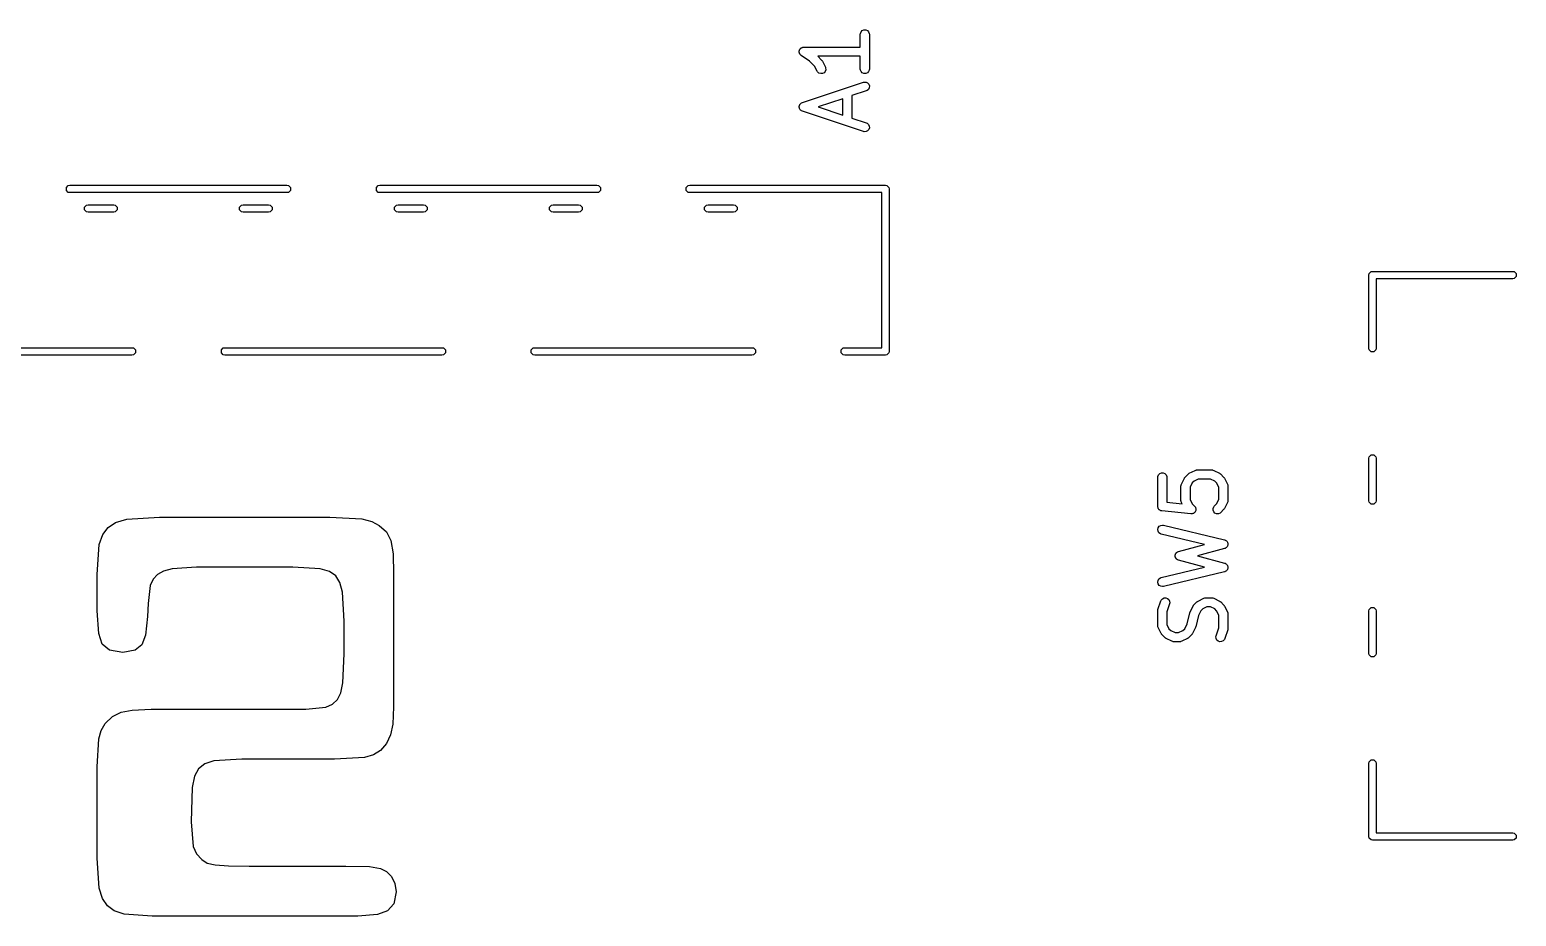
# Model space of a CAD drawing. Extents: x 187.8 to 250.3, y -128.1 to -95.
# Drawn here: x 225.05 to 249.42, y -109.51 to -94.98 of the extents above; entities that cross this region are included whole.
import ezdxf

# ---------------------------------------------------------------- set-up
doc = ezdxf.new("R2010")
doc.units = 0
doc.layers.add('BLACK', color=7, linetype='CONTINUOUS')

msp = doc.modelspace()

# ---------------------------------------------------------------- linework, layer by layer
at = {"layer": 'BLACK', "linetype": 'CONTINUOUS'}
for p, q in [((238.677459, -95.0131), (238.698151, -94.992408)), ((238.698151, -94.992408), (238.725187, -94.981209)), ((238.725187, -94.981209), (238.754451, -94.981209)), ((238.754451, -94.981209), (238.781487, -94.992408)), ((238.781487, -94.992408), (238.802179, -95.0131)), ((238.664819, -95.054768), (238.66626, -95.040136)), ((238.664819, -95.265482), (238.664819, -95.054768)), ((238.66626, -95.040136), (238.677459, -95.0131)), ((238.802179, -95.0131), (238.813378, -95.040136)), ((238.813378, -95.040136), (238.814819, -95.054768)), ((238.814819, -95.054768), (238.814819, -95.626196)), ((237.664819, -95.340561), (237.66626, -95.333276)), ((237.66626, -95.347765), (237.664819, -95.340561)), ((237.66626, -95.32585), (237.669072, -95.319061)), ((237.66626, -95.333276), (237.66626, -95.32585)), ((237.66626, -95.355114), (237.66626, -95.347765)), ((237.669101, -95.361974), (237.66626, -95.355114)), ((237.669072, -95.319061), (237.670498, -95.311853)), ((237.670558, -95.369255), (237.669101, -95.361974)), ((237.670498, -95.311853), (237.674617, -95.305674)), ((237.674646, -95.37536), (237.670558, -95.369255)), ((237.674617, -95.305674), (237.677459, -95.298814)), ((237.677459, -95.38215), (237.674646, -95.37536)), ((237.677459, -95.298814), (237.682654, -95.293618)), ((237.682709, -95.3874), (237.677459, -95.38215)), ((237.682654, -95.293618), (237.686731, -95.287504)), ((237.686841, -95.39357), (237.682709, -95.3874)), ((237.686731, -95.287504), (237.6929, -95.283372)), ((237.698099, -95.40279), (237.686841, -95.39357)), ((237.6929, -95.283372), (237.698151, -95.278122)), ((237.698151, -95.402842), (237.698099, -95.40279)), ((237.698151, -95.278122), (237.70494, -95.275309)), ((237.698173, -95.402851), (237.698151, -95.402842)), ((237.698216, -95.402886), (237.698173, -95.402851)), ((237.834894, -95.494004), (237.698216, -95.402886)), ((237.70494, -95.275309), (237.711046, -95.271221)), ((237.711046, -95.271221), (237.718326, -95.269764)), ((237.718326, -95.269764), (237.725187, -95.266923)), ((237.725187, -95.266923), (237.739663, -95.265497)), ((237.739663, -95.265497), (237.73974, -95.265482)), ((237.73974, -95.265482), (237.739766, -95.265487)), ((237.739766, -95.265487), (237.739819, -95.265482)), ((237.739819, -95.265482), (238.664819, -95.265482)), ((237.916275, -95.575385), (237.834894, -95.494004)), ((238.664819, -95.415482), (237.968504, -95.415482)), ((237.968504, -95.415482), (238.030947, -95.477925)), ((238.030947, -95.477925), (238.035667, -95.483675)), ((238.035667, -95.483675), (238.037164, -95.484974)), ((238.037164, -95.484974), (238.038583, -95.487228)), ((238.038583, -95.487228), (238.040275, -95.48929)), ((238.040275, -95.48929), (238.041033, -95.491122)), ((238.041033, -95.491122), (238.044996, -95.497417)), ((238.664819, -95.626196), (238.664819, -95.415482)), ((237.958451, -95.659737), (237.916275, -95.575385)), ((237.966283, -95.67218), (237.958451, -95.659737)), ((237.988391, -95.691353), (237.966283, -95.67218)), ((238.016152, -95.700607), (237.988391, -95.691353)), ((238.045342, -95.698533), (238.016152, -95.700607)), ((238.044996, -95.497417), (238.092615, -95.592655)), ((238.071517, -95.685445), (238.045342, -95.698533)), ((238.09069, -95.663338), (238.071517, -95.685445)), ((238.099944, -95.635576), (238.09069, -95.663338)), ((238.092615, -95.592655), (238.09787, -95.606386)), ((238.09787, -95.606386), (238.099944, -95.635576)), ((238.66626, -95.640828), (238.664819, -95.626196)), ((238.677459, -95.667864), (238.66626, -95.640828)), ((238.698151, -95.688556), (238.677459, -95.667864)), ((238.725187, -95.699755), (238.698151, -95.688556)), ((238.754451, -95.699755), (238.725187, -95.699755)), ((238.781487, -95.688556), (238.754451, -95.699755)), ((238.802179, -95.667864), (238.781487, -95.688556)), ((238.813378, -95.640828), (238.802179, -95.667864)), ((238.814819, -95.626196), (238.813378, -95.640828)), ((237.716102, -96.174093), (238.716102, -95.84076)), ((238.716102, -95.84076), (238.730438, -95.8375)), ((238.730438, -95.8375), (238.759628, -95.839575)), ((238.759628, -95.839575), (238.785802, -95.852661)), ((238.776961, -95.977068), (238.763536, -95.983062)), ((238.799068, -95.957894), (238.776961, -95.977068)), ((238.785802, -95.852661), (238.804976, -95.874769)), ((238.812155, -95.931721), (238.799068, -95.957894)), ((238.804976, -95.874769), (238.81423, -95.902531)), ((238.81423, -95.902531), (238.812155, -95.931721)), ((237.667103, -96.230778), (237.667483, -96.225434)), ((237.667483, -96.225434), (237.671687, -96.217024)), ((237.671687, -96.217024), (237.674662, -96.208101)), ((237.674662, -96.208101), (237.678173, -96.204052)), ((237.678173, -96.204052), (237.680569, -96.199261)), ((237.680569, -96.199261), (237.687673, -96.193098)), ((237.687673, -96.193098), (237.693836, -96.185994)), ((237.693836, -96.185994), (237.698627, -96.183598)), ((237.698627, -96.183598), (237.702676, -96.180087)), ((237.702676, -96.180087), (237.716102, -96.174093)), ((238.379104, -96.111205), (237.976989, -96.245244)), ((238.379104, -96.379282), (238.379104, -96.111205)), ((238.763536, -95.983062), (238.529104, -96.061205)), ((238.529104, -96.061205), (238.529104, -96.429282)), ((237.665408, -96.235864), (237.667103, -96.230778)), ((237.666074, -96.245244), (237.665408, -96.235864)), ((237.665408, -96.254624), (237.666074, -96.245244)), ((237.667103, -96.259709), (237.665408, -96.254624)), ((237.667483, -96.265054), (237.667103, -96.259709)), ((237.671687, -96.273463), (237.667483, -96.265054)), ((237.674662, -96.282387), (237.671687, -96.273463)), ((237.678173, -96.286435), (237.674662, -96.282387)), ((237.680569, -96.291227), (237.678173, -96.286435)), ((237.687673, -96.297389), (237.680569, -96.291227)), ((237.693836, -96.304494), (237.687673, -96.297389)), ((237.698627, -96.306889), (237.693836, -96.304494)), ((237.702676, -96.310401), (237.698627, -96.306889)), ((237.716102, -96.316395), (237.702676, -96.310401)), ((238.716102, -96.649728), (237.716102, -96.316395)), ((237.976989, -96.245244), (238.379104, -96.379282)), ((238.529104, -96.429282), (238.763536, -96.507426)), ((238.730438, -96.652988), (238.716102, -96.649728)), ((238.759628, -96.650913), (238.730438, -96.652988)), ((238.785802, -96.637827), (238.759628, -96.650913)), ((238.763536, -96.507426), (238.776961, -96.51342)), ((238.776961, -96.51342), (238.799068, -96.532594)), ((238.804976, -96.615719), (238.785802, -96.637827)), ((238.799068, -96.532594), (238.812155, -96.558767)), ((238.81423, -96.587957), (238.804976, -96.615719)), ((238.812155, -96.558767), (238.81423, -96.587957)), ((225.654567, -97.567039), (225.687039, -97.534567)), ((225.654567, -97.612961), (225.654567, -97.567039)), ((225.687039, -97.645433), (225.654567, -97.612961)), ((225.687039, -97.534567), (225.71, -97.53)), ((225.71, -97.65), (225.687039, -97.645433)), ((225.71, -97.53), (229.27, -97.53)), ((229.27, -97.65), (225.71, -97.65)), ((229.27, -97.53), (229.292961, -97.534567)), ((229.292961, -97.645433), (229.27, -97.65)), ((229.292961, -97.534567), (229.325433, -97.567039)), ((229.325433, -97.612961), (229.292961, -97.645433)), ((229.325433, -97.567039), (229.325433, -97.612961)), ((230.734567, -97.567039), (230.767039, -97.534567)), ((230.734567, -97.612961), (230.734567, -97.567039)), ((230.767039, -97.645433), (230.734567, -97.612961)), ((230.767039, -97.534567), (230.79, -97.53)), ((230.79, -97.65), (230.767039, -97.645433)), ((230.79, -97.53), (234.35, -97.53)), ((234.35, -97.65), (230.79, -97.65)), ((234.35, -97.53), (234.372961, -97.534567)), ((234.372961, -97.645433), (234.35, -97.65)), ((234.372961, -97.534567), (234.405433, -97.567039)), ((234.405433, -97.612961), (234.372961, -97.645433)), ((234.405433, -97.567039), (234.405433, -97.612961)), ((235.814567, -97.567039), (235.847039, -97.534567)), ((235.814567, -97.612961), (235.814567, -97.567039)), ((235.847039, -97.645433), (235.814567, -97.612961)), ((235.847039, -97.534567), (235.87, -97.53)), ((235.87, -97.65), (235.847039, -97.645433)), ((235.87, -97.53), (239.08, -97.53)), ((239.02, -97.65), (235.87, -97.65)), ((239.02, -100.19), (239.02, -97.65)), ((239.08, -97.53), (239.102961, -97.534567)), ((239.102961, -97.534567), (239.135433, -97.567039)), ((239.135433, -97.567039), (239.14, -97.59)), ((239.14, -97.59), (239.14, -100.25)), ((225.954567, -97.887039), (225.987039, -97.854567)), ((225.954567, -97.932961), (225.954567, -97.887039)), ((225.987039, -97.854567), (226.01, -97.85)), ((226.01, -97.85), (226.43, -97.85)), ((226.43, -97.85), (226.452961, -97.854567)), ((226.452961, -97.854567), (226.485433, -97.887039)), ((226.485433, -97.887039), (226.485433, -97.932961)), ((228.494567, -97.887039), (228.527039, -97.854567)), ((228.494567, -97.932961), (228.494567, -97.887039)), ((228.527039, -97.854567), (228.55, -97.85)), ((228.55, -97.85), (228.97, -97.85)), ((228.97, -97.85), (228.992961, -97.854567)), ((228.992961, -97.854567), (229.025433, -97.887039)), ((229.025433, -97.887039), (229.025433, -97.932961)), ((231.034567, -97.887039), (231.067039, -97.854567)), ((231.034567, -97.932961), (231.034567, -97.887039)), ((231.067039, -97.854567), (231.09, -97.85)), ((231.09, -97.85), (231.51, -97.85)), ((231.51, -97.85), (231.532961, -97.854567)), ((231.532961, -97.854567), (231.565433, -97.887039)), ((231.565433, -97.887039), (231.565433, -97.932961)), ((233.574567, -97.887039), (233.607039, -97.854567)), ((233.574567, -97.932961), (233.574567, -97.887039)), ((233.607039, -97.854567), (233.63, -97.85)), ((233.63, -97.85), (234.05, -97.85)), ((234.05, -97.85), (234.072961, -97.854567)), ((234.072961, -97.854567), (234.105433, -97.887039)), ((234.105433, -97.887039), (234.105433, -97.932961)), ((236.114567, -97.887039), (236.147039, -97.854567)), ((236.114567, -97.932961), (236.114567, -97.887039)), ((236.147039, -97.854567), (236.17, -97.85)), ((236.17, -97.85), (236.59, -97.85)), ((236.59, -97.85), (236.612961, -97.854567)), ((236.612961, -97.854567), (236.645433, -97.887039)), ((236.645433, -97.887039), (236.645433, -97.932961)), ((225.987039, -97.965433), (225.954567, -97.932961)), ((226.01, -97.97), (225.987039, -97.965433)), ((226.43, -97.97), (226.01, -97.97)), ((226.452961, -97.965433), (226.43, -97.97)), ((226.485433, -97.932961), (226.452961, -97.965433)), ((228.527039, -97.965433), (228.494567, -97.932961)), ((228.55, -97.97), (228.527039, -97.965433)), ((228.97, -97.97), (228.55, -97.97)), ((228.992961, -97.965433), (228.97, -97.97)), ((229.025433, -97.932961), (228.992961, -97.965433)), ((231.067039, -97.965433), (231.034567, -97.932961)), ((231.09, -97.97), (231.067039, -97.965433)), ((231.51, -97.97), (231.09, -97.97)), ((231.532961, -97.965433), (231.51, -97.97)), ((231.565433, -97.932961), (231.532961, -97.965433)), ((233.607039, -97.965433), (233.574567, -97.932961)), ((233.63, -97.97), (233.607039, -97.965433)), ((234.05, -97.97), (233.63, -97.97)), ((234.072961, -97.965433), (234.05, -97.97)), ((234.105433, -97.932961), (234.072961, -97.965433)), ((236.147039, -97.965433), (236.114567, -97.932961)), ((236.17, -97.97), (236.147039, -97.965433)), ((236.59, -97.97), (236.17, -97.97)), ((236.612961, -97.965433), (236.59, -97.97)), ((236.645433, -97.932961), (236.612961, -97.965433)), ((247, -99), (247.004567, -98.977039)), ((247, -100.2), (247, -99)), ((247.004567, -98.977039), (247.037039, -98.944567)), ((247.037039, -98.944567), (247.06, -98.94)), ((247.06, -98.94), (249.36, -98.94)), ((249.36, -99.06), (247.12, -99.06)), ((247.12, -99.06), (247.12, -100.2)), ((249.36, -98.94), (249.382961, -98.944567)), ((249.382961, -99.055433), (249.36, -99.06)), ((249.382961, -98.944567), (249.415433, -98.977039)), ((249.415433, -99.022961), (249.382961, -99.055433)), ((249.415433, -98.977039), (249.415433, -99.022961)), ((223.17, -100.19), (226.73, -100.19)), ((226.73, -100.31), (223.17, -100.31)), ((226.73, -100.19), (226.752961, -100.194567)), ((226.752961, -100.305433), (226.73, -100.31)), ((226.752961, -100.194567), (226.785433, -100.227039)), ((226.785433, -100.272961), (226.752961, -100.305433)), ((226.785433, -100.227039), (226.785433, -100.272961)), ((228.194567, -100.227039), (228.227039, -100.194567)), ((228.194567, -100.272961), (228.194567, -100.227039)), ((228.227039, -100.305433), (228.194567, -100.272961)), ((228.227039, -100.194567), (228.25, -100.19)), ((228.25, -100.31), (228.227039, -100.305433)), ((228.25, -100.19), (231.81, -100.19)), ((231.81, -100.31), (228.25, -100.31)), ((231.81, -100.19), (231.832961, -100.194567)), ((231.832961, -100.305433), (231.81, -100.31)), ((231.832961, -100.194567), (231.865433, -100.227039)), ((231.865433, -100.272961), (231.832961, -100.305433)), ((231.865433, -100.227039), (231.865433, -100.272961)), ((233.274567, -100.227039), (233.307039, -100.194567)), ((233.274567, -100.272961), (233.274567, -100.227039)), ((233.307039, -100.305433), (233.274567, -100.272961)), ((233.307039, -100.194567), (233.33, -100.19)), ((233.33, -100.31), (233.307039, -100.305433)), ((233.33, -100.19), (236.89, -100.19)), ((236.89, -100.31), (233.33, -100.31)), ((236.89, -100.19), (236.912961, -100.194567)), ((236.912961, -100.305433), (236.89, -100.31)), ((236.912961, -100.194567), (236.945433, -100.227039)), ((236.945433, -100.272961), (236.912961, -100.305433)), ((236.945433, -100.227039), (236.945433, -100.272961)), ((238.354567, -100.227039), (238.387039, -100.194567)), ((238.354567, -100.272961), (238.354567, -100.227039)), ((238.387039, -100.305433), (238.354567, -100.272961)), ((238.387039, -100.194567), (238.41, -100.19)), ((238.41, -100.31), (238.387039, -100.305433)), ((238.41, -100.19), (239.02, -100.19)), ((239.08, -100.31), (238.41, -100.31)), ((239.102961, -100.305433), (239.08, -100.31)), ((239.135433, -100.272961), (239.102961, -100.305433)), ((239.14, -100.25), (239.135433, -100.272961)), ((247.004567, -100.222961), (247, -100.2)), ((247.037039, -100.255433), (247.004567, -100.222961)), ((247.082961, -100.255433), (247.037039, -100.255433)), ((247.115433, -100.222961), (247.082961, -100.255433)), ((247.12, -100.2), (247.115433, -100.222961)), ((247, -102), (247.004567, -101.977039)), ((247, -102.7), (247, -102)), ((247.004567, -101.977039), (247.037039, -101.944567)), ((247.037039, -101.944567), (247.082961, -101.944567)), ((247.082961, -101.944567), (247.115433, -101.977039)), ((247.115433, -101.977039), (247.12, -102)), ((247.12, -102), (247.12, -102.7)), ((243.539819, -102.314285), (243.54126, -102.299653)), ((243.539819, -102.790475), (243.539819, -102.314285)), ((243.54126, -102.299653), (243.552459, -102.272617)), ((243.552459, -102.272617), (243.573151, -102.251925)), ((243.573151, -102.251925), (243.600187, -102.240726)), ((243.600187, -102.240726), (243.629451, -102.240726)), ((243.629451, -102.240726), (243.656487, -102.251925)), ((243.656487, -102.251925), (243.677179, -102.272617)), ((243.677179, -102.272617), (243.688378, -102.299653)), ((243.688378, -102.299653), (243.689819, -102.314285)), ((243.689819, -102.314285), (243.689819, -102.7226)), ((243.982718, -102.318179), (243.98414, -102.31592)), ((243.98414, -102.31592), (243.985638, -102.31462)), ((243.985638, -102.31462), (243.990357, -102.308871)), ((243.990357, -102.308871), (244.037976, -102.261252)), ((244.037976, -102.261252), (244.043725, -102.256533)), ((244.043725, -102.256533), (244.045025, -102.255035)), ((244.045025, -102.255035), (244.047284, -102.253613)), ((244.047284, -102.253613), (244.049341, -102.251925)), ((244.049341, -102.251925), (244.051168, -102.251167)), ((244.051168, -102.251167), (244.057468, -102.247203)), ((244.057468, -102.247203), (244.152706, -102.199584)), ((244.152706, -102.199584), (244.166437, -102.194329)), ((244.166437, -102.194329), (244.169126, -102.194137)), ((244.169126, -102.194137), (244.171615, -102.193107)), ((244.171615, -102.193107), (244.186247, -102.191666)), ((244.186247, -102.191666), (244.424342, -102.191666)), ((244.424342, -102.191666), (244.438974, -102.193107)), ((244.438974, -102.193107), (244.441463, -102.194138)), ((244.441463, -102.194138), (244.444151, -102.194329)), ((244.444151, -102.194329), (244.457883, -102.199584)), ((244.457883, -102.199584), (244.553121, -102.247203)), ((244.553121, -102.247203), (244.559417, -102.251166)), ((244.559417, -102.251166), (244.561247, -102.251924)), ((244.561247, -102.251924), (244.563305, -102.253613)), ((244.563305, -102.253613), (244.565564, -102.255035)), ((244.565564, -102.255035), (244.566863, -102.256533)), ((244.566863, -102.256533), (244.572612, -102.261251)), ((244.572612, -102.261251), (244.620232, -102.30887)), ((244.620232, -102.30887), (244.62495, -102.314619)), ((244.62495, -102.314619), (244.62645, -102.31592)), ((244.62645, -102.31592), (244.627872, -102.318179)), ((243.920771, -102.457142), (243.922212, -102.44251)), ((243.920771, -102.695237), (243.920771, -102.457142)), ((243.922212, -102.44251), (243.923243, -102.44002)), ((243.923243, -102.44002), (243.923434, -102.437333)), ((243.923434, -102.437333), (243.928689, -102.423601)), ((243.928689, -102.423601), (243.976308, -102.328363)), ((243.976308, -102.328363), (243.980272, -102.322063)), ((243.980272, -102.322063), (243.98103, -102.320236)), ((243.98103, -102.320236), (243.982718, -102.318179)), ((244.105029, -102.406331), (244.070771, -102.474847)), ((244.070771, -102.474847), (244.070771, -102.677532)), ((244.135436, -102.375924), (244.105029, -102.406331)), ((244.203952, -102.341666), (244.135436, -102.375924)), ((244.406637, -102.341666), (244.203952, -102.341666)), ((244.475153, -102.375924), (244.406637, -102.341666)), ((244.505561, -102.406331), (244.475153, -102.375924)), ((244.539819, -102.474847), (244.505561, -102.406331)), ((244.539819, -102.677532), (244.539819, -102.474847)), ((244.627872, -102.318179), (244.62956, -102.320236)), ((244.62956, -102.320236), (244.630317, -102.322063)), ((244.630317, -102.322063), (244.634282, -102.328363)), ((244.634282, -102.328363), (244.681901, -102.423601)), ((244.681901, -102.423601), (244.687156, -102.437332)), ((244.687156, -102.437332), (244.687347, -102.440021)), ((244.687347, -102.440021), (244.688378, -102.44251)), ((244.688378, -102.44251), (244.689819, -102.457142)), ((244.689819, -102.457142), (244.689819, -102.695237)), ((243.540351, -102.795886), (243.539819, -102.790475)), ((243.540169, -102.797715), (243.540351, -102.795886)), ((243.540707, -102.799501), (243.540169, -102.797715)), ((243.54126, -102.805107), (243.540707, -102.799501)), ((243.689819, -102.7226), (243.938009, -102.747419)), ((243.922212, -102.709869), (243.920771, -102.695237)), ((243.923243, -102.712358), (243.922212, -102.709869)), ((243.923434, -102.715046), (243.923243, -102.712358)), ((243.928689, -102.728778), (243.923434, -102.715046)), ((243.938009, -102.747419), (243.928689, -102.728778)), ((244.070771, -102.677532), (244.105029, -102.746048)), ((244.105029, -102.746048), (244.144042, -102.785061)), ((244.144042, -102.785061), (244.153369, -102.796426)), ((244.153369, -102.796426), (244.154814, -102.799914)), ((244.154814, -102.799914), (244.157206, -102.802838)), ((244.157206, -102.802838), (244.160373, -102.813335)), ((244.446021, -102.823462), (244.45722, -102.796426)), ((244.45722, -102.796426), (244.466548, -102.78506)), ((244.466548, -102.78506), (244.505561, -102.746047)), ((244.505561, -102.746047), (244.539819, -102.677532)), ((244.681901, -102.728778), (244.634282, -102.824016)), ((244.687156, -102.715047), (244.681901, -102.728778)), ((244.687347, -102.712357), (244.687156, -102.715047)), ((244.688378, -102.709869), (244.687347, -102.712357)), ((244.689819, -102.695237), (244.688378, -102.709869)), ((247.004567, -102.722961), (247, -102.7)), ((247.037039, -102.755433), (247.004567, -102.722961)), ((247.082961, -102.755433), (247.037039, -102.755433)), ((247.115433, -102.722961), (247.082961, -102.755433)), ((247.12, -102.7), (247.115433, -102.722961)), ((226.461555, -103.054317), (226.645482, -103.001302)), ((226.645482, -103.001302), (227.179336, -102.967108)), ((227.179336, -102.967108), (229.970421, -102.967108)), ((229.970421, -102.967108), (230.494444, -102.9966)), ((230.494444, -102.9966), (230.663321, -103.040109)), ((230.663321, -103.040109), (230.783383, -103.103457)), ((243.545454, -102.815233), (243.54126, -102.805107)), ((243.548622, -102.825731), (243.545454, -102.815233)), ((243.551013, -102.828654), (243.548622, -102.825731)), ((243.552459, -102.832143), (243.551013, -102.828654)), ((243.560212, -102.839896), (243.552459, -102.832143)), ((243.567153, -102.848379), (243.560212, -102.839896)), ((243.570479, -102.850163), (243.567153, -102.848379)), ((243.573151, -102.852835), (243.570479, -102.850163)), ((243.58328, -102.85703), (243.573151, -102.852835)), ((243.59294, -102.862213), (243.58328, -102.85703)), ((243.598464, -102.86332), (243.59294, -102.862213)), ((243.600187, -102.864034), (243.598464, -102.86332)), ((243.602024, -102.864034), (243.600187, -102.864034)), ((243.607356, -102.865103), (243.602024, -102.864034)), ((244.083546, -102.912722), (243.607356, -102.865103)), ((244.098249, -102.912744), (244.083546, -102.912722)), ((244.101865, -102.911653), (244.098249, -102.912744)), ((244.10564, -102.911653), (244.101865, -102.911653)), ((244.115764, -102.907459), (244.10564, -102.911653)), ((244.126265, -102.904291), (244.115764, -102.907459)), ((244.129189, -102.901898), (244.126265, -102.904291)), ((244.132676, -102.900454), (244.129189, -102.901898)), ((244.140424, -102.892705), (244.132676, -102.900454)), ((244.148913, -102.88576), (244.140424, -102.892705)), ((244.150698, -102.882431), (244.148913, -102.88576)), ((244.153369, -102.879761), (244.150698, -102.882431)), ((244.157562, -102.869636), (244.153369, -102.879761)), ((244.162747, -102.859973), (244.157562, -102.869636)), ((244.160373, -102.813335), (244.164568, -102.823462)), ((244.163122, -102.856213), (244.162747, -102.859973)), ((244.164568, -102.852725), (244.163122, -102.856213)), ((244.164568, -102.823462), (244.164568, -102.827238)), ((244.164568, -102.827238), (244.165659, -102.830854)), ((244.165659, -102.830854), (244.164568, -102.841763)), ((244.164568, -102.841763), (244.164568, -102.852725)), ((244.446021, -102.852725), (244.446021, -102.823462)), ((244.457219, -102.879761), (244.446021, -102.852725)), ((244.477912, -102.900454), (244.457219, -102.879761)), ((244.504948, -102.911653), (244.477912, -102.900454)), ((244.534211, -102.911653), (244.504948, -102.911653)), ((244.561247, -102.900455), (244.534211, -102.911653)), ((244.572612, -102.891128), (244.561247, -102.900455)), ((244.620232, -102.843509), (244.572612, -102.891128)), ((244.62495, -102.837759), (244.620232, -102.843509)), ((244.62645, -102.836459), (244.62495, -102.837759)), ((244.627872, -102.834199), (244.62645, -102.836459)), ((244.62956, -102.832143), (244.627872, -102.834199)), ((244.630317, -102.830315), (244.62956, -102.832143)), ((244.634282, -102.824016), (244.630317, -102.830315)), ((226.194976, -103.416332), (226.250291, -103.248094)), ((226.250291, -103.248094), (226.337308, -103.133376)), ((226.337308, -103.133376), (226.461555, -103.054317)), ((230.783383, -103.103457), (230.900498, -103.206039)), ((230.900498, -103.206039), (230.974015, -103.347089)), ((243.539871, -103.168624), (243.546649, -103.140156)), ((243.544504, -103.197519), (243.539871, -103.168624)), ((243.55984, -103.222441), (243.544504, -103.197519)), ((243.546649, -103.140156), (243.563806, -103.116449)), ((243.583547, -103.239598), (243.55984, -103.222441)), ((243.563806, -103.116449), (243.588728, -103.101113)), ((243.597447, -103.244388), (243.583547, -103.239598)), ((243.588728, -103.101113), (243.617623, -103.09648)), ((244.308303, -103.413639), (243.597447, -103.244388)), ((243.617623, -103.09648), (243.632191, -103.098468)), ((243.632191, -103.098468), (244.632191, -103.336563)), ((226.160782, -103.904024), (226.194976, -103.416332)), ((230.974015, -103.347089), (231.008636, -103.566358)), ((243.859582, -103.538709), (243.867442, -103.532694)), ((243.867442, -103.532694), (243.874629, -103.529998)), ((243.874629, -103.529998), (243.87634, -103.529008)), ((243.87634, -103.529008), (243.87778, -103.528816)), ((243.87778, -103.528816), (243.881208, -103.527531)), ((243.881208, -103.527531), (244.308303, -103.413639)), ((244.634144, -103.481991), (244.191613, -103.599999)), ((244.632191, -103.336563), (244.637209, -103.338292)), ((244.639119, -103.480125), (244.634144, -103.481991)), ((244.637209, -103.338292), (244.639013, -103.338532)), ((244.639013, -103.338532), (244.640642, -103.339475)), ((244.64091, -103.479838), (244.639119, -103.480125)), ((244.640642, -103.339475), (244.646091, -103.341353)), ((244.642509, -103.478853), (244.64091, -103.479838)), ((244.647911, -103.476828), (244.642509, -103.478853)), ((244.646091, -103.341353), (244.654914, -103.347738)), ((244.656559, -103.470207), (244.647911, -103.476828)), ((244.654914, -103.347738), (244.664337, -103.353194)), ((244.665832, -103.464502), (244.656559, -103.470207)), ((244.664337, -103.353194), (244.666677, -103.356251)), ((244.66809, -103.461381), (244.665832, -103.464502)), ((244.666677, -103.356251), (244.669798, -103.35851)), ((244.671148, -103.459041), (244.66809, -103.461381)), ((244.669798, -103.35851), (244.675503, -103.367781)), ((244.676602, -103.449619), (244.671148, -103.459041)), ((244.675503, -103.367781), (244.682125, -103.376432)), ((244.682989, -103.440795), (244.676602, -103.449619)), ((244.682125, -103.376432), (244.683118, -103.380155)), ((244.683881, -103.437047), (244.682989, -103.440795)), ((244.683118, -103.380155), (244.685134, -103.383432)), ((244.68581, -103.433716), (244.683881, -103.437047)), ((244.685134, -103.383432), (244.686856, -103.394175)), ((244.687244, -103.422922), (244.68581, -103.433716)), ((244.686856, -103.394175), (244.689665, -103.404707)), ((244.689767, -103.412327), (244.687244, -103.422922)), ((244.689665, -103.404707), (244.689157, -103.408525)), ((244.689157, -103.408525), (244.689767, -103.412327)), ((231.008636, -103.566358), (231.018467, -103.902741)), ((243.825688, -103.595184), (243.828237, -103.585621)), ((243.826327, -103.599999), (243.825688, -103.595184)), ((243.825688, -103.604814), (243.826327, -103.599999)), ((243.828237, -103.614376), (243.825688, -103.604814)), ((243.828237, -103.585621), (243.829542, -103.575806)), ((243.829542, -103.624192), (243.828237, -103.614376)), ((243.829542, -103.575806), (243.831976, -103.5716)), ((243.831976, -103.628397), (243.829542, -103.624192)), ((243.831976, -103.5716), (243.833228, -103.566908)), ((243.833228, -103.63309), (243.831976, -103.628397)), ((243.833228, -103.566908), (243.839243, -103.559048)), ((243.839243, -103.640949), (243.833228, -103.63309)), ((243.839243, -103.559048), (243.844204, -103.550481)), ((243.844204, -103.649517), (243.839243, -103.640949)), ((243.844204, -103.550481), (243.848061, -103.547527)), ((243.848061, -103.65247), (243.844204, -103.649517)), ((243.848061, -103.547527), (243.851015, -103.54367)), ((243.851015, -103.656328), (243.848061, -103.65247)), ((243.851015, -103.54367), (243.859582, -103.538709)), ((243.859582, -103.661288), (243.851015, -103.656328)), ((243.867442, -103.667304), (243.859582, -103.661288)), ((243.874629, -103.669999), (243.867442, -103.667304)), ((243.87634, -103.67099), (243.874629, -103.669999)), ((243.87778, -103.671181), (243.87634, -103.67099)), ((243.881208, -103.672467), (243.87778, -103.671181)), ((244.308303, -103.786358), (243.881208, -103.672467)), ((244.191613, -103.599999), (244.634144, -103.718007)), ((244.634144, -103.718007), (244.639119, -103.719872)), ((244.639119, -103.719872), (244.64091, -103.72016)), ((244.64091, -103.72016), (244.642509, -103.721144)), ((244.642509, -103.721144), (244.647911, -103.72317)), ((244.647911, -103.72317), (244.656559, -103.72979)), ((244.656559, -103.72979), (244.665832, -103.735496)), ((244.665832, -103.735496), (244.66809, -103.738616)), ((244.66809, -103.738616), (244.671148, -103.740957)), ((244.671148, -103.740957), (244.676602, -103.750378)), ((244.676602, -103.750378), (244.682989, -103.759203)), ((244.682989, -103.759203), (244.683881, -103.76295)), ((244.683881, -103.76295), (244.68581, -103.766282)), ((244.68581, -103.766282), (244.687244, -103.777075)), ((244.687244, -103.777075), (244.689767, -103.787671)), ((226.160782, -104.499427), (226.160782, -103.904024)), ((227.075624, -103.982347), (227.0276, -104.083542)), ((227.149843, -103.904024), (227.075624, -103.982347)), ((227.249185, -103.848992), (227.149843, -103.904024)), ((227.390056, -103.812127), (227.249185, -103.848992)), ((227.786707, -103.787764), (227.390056, -103.812127)), ((229.363477, -103.787764), (227.786707, -103.787764)), ((229.813556, -103.812127), (229.363477, -103.787764)), ((229.965147, -103.855601), (229.813556, -103.812127)), ((230.068301, -103.928814), (229.965147, -103.855601)), ((230.13834, -104.036258), (230.068301, -103.928814)), ((231.018467, -103.902741), (231.018467, -106.076197)), ((243.539871, -104.031374), (243.544504, -104.002479)), ((243.544504, -104.002479), (243.55984, -103.977557)), ((243.55984, -103.977557), (243.583547, -103.9604)), ((243.583547, -103.9604), (243.597447, -103.95561)), ((243.597447, -103.95561), (244.308303, -103.786358)), ((244.632191, -103.863435), (243.632191, -104.10153)), ((244.637209, -103.861705), (244.632191, -103.863435)), ((244.639013, -103.861466), (244.637209, -103.861705)), ((244.640642, -103.860522), (244.639013, -103.861466)), ((244.646091, -103.858645), (244.640642, -103.860522)), ((244.654914, -103.852259), (244.646091, -103.858645)), ((244.664337, -103.846804), (244.654914, -103.852259)), ((244.666677, -103.843746), (244.664337, -103.846804)), ((244.669798, -103.841488), (244.666677, -103.843746)), ((244.675503, -103.832216), (244.669798, -103.841488)), ((244.682125, -103.823566), (244.675503, -103.832216)), ((244.683118, -103.819842), (244.682125, -103.823566)), ((244.685134, -103.816566), (244.683118, -103.819842)), ((244.686856, -103.805822), (244.685134, -103.816566)), ((244.689665, -103.795291), (244.686856, -103.805822)), ((244.689767, -103.787671), (244.689157, -103.791472)), ((244.689157, -103.791472), (244.689665, -103.795291)), ((227.0276, -104.083542), (226.993406, -104.378893)), ((230.181141, -104.196382), (230.13834, -104.036258)), ((230.205505, -104.672961), (230.181141, -104.196382)), ((243.546649, -104.059842), (243.539871, -104.031374)), ((243.563806, -104.083549), (243.546649, -104.059842)), ((243.588728, -104.098885), (243.563806, -104.083549)), ((243.617623, -104.103518), (243.588728, -104.098885)), ((243.632191, -104.10153), (243.617623, -104.103518)), ((226.187097, -104.874181), (226.160782, -104.499427)), ((226.993406, -104.378893), (226.983575, -104.59175)), ((243.539819, -104.504761), (243.540548, -104.497355)), ((243.539819, -104.742856), (243.539819, -104.504761)), ((243.540408, -104.495381), (243.540998, -104.492783)), ((243.540548, -104.497355), (243.540408, -104.495381)), ((243.540998, -104.492783), (243.54126, -104.490129)), ((243.54126, -104.490129), (243.542018, -104.488297)), ((243.542018, -104.488297), (243.543668, -104.481044)), ((243.543668, -104.481044), (243.591287, -104.338187)), ((243.591287, -104.338187), (243.597281, -104.324762)), ((243.597281, -104.324762), (243.616455, -104.302655)), ((243.616455, -104.302655), (243.642628, -104.289568)), ((243.642628, -104.289568), (243.671818, -104.287493)), ((243.671818, -104.287493), (243.69958, -104.296747)), ((243.733589, -104.385622), (243.689819, -104.516931)), ((243.69958, -104.296747), (243.721688, -104.315921)), ((243.721688, -104.315921), (243.734774, -104.342095)), ((243.736849, -104.371285), (243.733589, -104.385622)), ((243.734774, -104.342095), (243.736849, -104.371285)), ((244.071546, -104.518839), (244.119165, -104.423601)), ((244.119165, -104.423601), (244.123129, -104.417301)), ((244.123129, -104.417301), (244.123887, -104.415474)), ((244.123887, -104.415474), (244.125575, -104.413417)), ((244.125575, -104.413417), (244.126997, -104.411158)), ((244.126997, -104.411158), (244.128495, -104.409858)), ((244.128495, -104.409858), (244.133214, -104.404109)), ((244.133214, -104.404109), (244.180833, -104.35649)), ((244.180833, -104.35649), (244.186582, -104.351771)), ((244.186582, -104.351771), (244.187882, -104.350273)), ((244.187882, -104.350273), (244.190141, -104.348851)), ((244.190141, -104.348851), (244.192198, -104.347163)), ((244.192198, -104.347163), (244.194025, -104.346405)), ((244.194025, -104.346405), (244.200325, -104.342441)), ((244.200325, -104.342441), (244.295563, -104.294822)), ((244.247886, -104.501569), (244.209392, -104.578556)), ((244.278293, -104.471162), (244.247886, -104.501569)), ((244.346809, -104.436904), (244.278293, -104.471162)), ((244.295563, -104.294822), (244.309294, -104.289567)), ((244.309294, -104.289567), (244.311983, -104.289375)), ((244.311983, -104.289375), (244.314472, -104.288345)), ((244.314472, -104.288345), (244.329104, -104.286904)), ((244.329104, -104.286904), (244.424342, -104.286904)), ((244.406637, -104.436904), (244.346809, -104.436904)), ((244.475153, -104.471162), (244.406637, -104.436904)), ((244.424342, -104.286904), (244.438974, -104.288345)), ((244.438974, -104.288345), (244.441463, -104.289376)), ((244.441463, -104.289376), (244.444151, -104.289567)), ((244.444151, -104.289567), (244.457883, -104.294822)), ((244.457883, -104.294822), (244.553121, -104.342441)), ((244.505561, -104.501569), (244.475153, -104.471162)), ((244.539819, -104.570085), (244.505561, -104.501569)), ((244.553121, -104.342441), (244.559417, -104.346404)), ((244.559417, -104.346404), (244.561247, -104.347162)), ((244.561247, -104.347162), (244.563305, -104.348851)), ((244.563305, -104.348851), (244.565564, -104.350273)), ((244.565564, -104.350273), (244.566863, -104.351771)), ((244.566863, -104.351771), (244.572612, -104.356489)), ((244.572612, -104.356489), (244.620232, -104.404108)), ((244.620232, -104.404108), (244.62495, -104.409857)), ((244.62495, -104.409857), (244.62645, -104.411158)), ((244.62645, -104.411158), (244.627872, -104.413417)), ((244.627872, -104.413417), (244.62956, -104.415474)), ((244.62956, -104.415474), (244.630317, -104.417301)), ((244.630317, -104.417301), (244.634282, -104.423601)), ((244.634282, -104.423601), (244.681901, -104.518839)), ((247, -104.5), (247.004567, -104.477039)), ((247, -105.2), (247, -104.5)), ((247.004567, -104.477039), (247.037039, -104.444567)), ((247.037039, -104.444567), (247.082961, -104.444567)), ((247.082961, -104.444567), (247.115433, -104.477039)), ((247.115433, -104.477039), (247.12, -104.5)), ((247.12, -104.5), (247.12, -105.2)), ((226.983575, -104.59175), (226.950137, -104.902238)), ((230.205505, -105.208097), (230.205505, -104.672961)), ((243.54126, -104.757488), (243.539819, -104.742856)), ((243.689819, -104.516931), (243.689819, -104.725151)), ((243.689819, -104.725151), (243.724077, -104.793667)), ((243.981751, -104.793667), (244.020244, -104.71668)), ((244.020244, -104.71668), (244.065867, -104.53419)), ((244.065867, -104.53419), (244.066252, -104.53311)), ((244.066252, -104.53311), (244.066291, -104.532571)), ((244.066291, -104.532571), (244.068618, -104.526489)), ((244.068618, -104.526489), (244.070814, -104.520344)), ((244.070814, -104.520344), (244.071136, -104.519908)), ((244.071136, -104.519908), (244.071546, -104.518839)), ((244.209392, -104.578556), (244.16377, -104.761046)), ((244.539819, -104.778305), (244.539819, -104.570085)), ((244.681901, -104.518839), (244.687156, -104.53257)), ((244.687156, -104.53257), (244.687347, -104.535259)), ((244.687347, -104.535259), (244.688378, -104.537748)), ((244.688378, -104.537748), (244.689819, -104.55238)), ((244.689819, -104.55238), (244.689819, -104.790475)), ((226.24413, -105.046531), (226.187097, -104.874181)), ((226.950137, -104.902238), (226.890396, -105.057216)), ((243.542291, -104.759977), (243.54126, -104.757488)), ((243.542482, -104.762665), (243.542291, -104.759977)), ((243.547737, -104.776397), (243.542482, -104.762665)), ((243.595356, -104.871635), (243.547737, -104.776397)), ((243.59932, -104.877934), (243.595356, -104.871635)), ((243.600078, -104.879762), (243.59932, -104.877934)), ((243.601766, -104.881818), (243.600078, -104.879762)), ((243.603188, -104.884078), (243.601766, -104.881818)), ((243.604686, -104.885377), (243.603188, -104.884078)), ((243.609405, -104.891127), (243.604686, -104.885377)), ((243.657024, -104.938746), (243.609405, -104.891127)), ((243.662773, -104.943464), (243.657024, -104.938746)), ((243.664073, -104.944963), (243.662773, -104.943464)), ((243.666332, -104.946384), (243.664073, -104.944963)), ((243.668389, -104.948073), (243.666332, -104.946384)), ((243.670216, -104.94883), (243.668389, -104.948073)), ((243.676516, -104.952795), (243.670216, -104.94883)), ((243.771754, -105.000414), (243.676516, -104.952795)), ((243.724077, -104.793667), (243.754484, -104.824074)), ((243.754484, -104.824074), (243.823, -104.858332)), ((243.823, -104.858332), (243.882828, -104.858332)), ((243.882828, -104.858332), (243.951344, -104.824074)), ((244.029312, -104.952795), (243.934074, -105.000414)), ((243.951344, -104.824074), (243.981751, -104.793667)), ((244.035611, -104.94883), (244.029312, -104.952795)), ((244.037439, -104.948073), (244.035611, -104.94883)), ((244.039495, -104.946384), (244.037439, -104.948073)), ((244.041755, -104.944963), (244.039495, -104.946384)), ((244.043054, -104.943464), (244.041755, -104.944963)), ((244.048804, -104.938746), (244.043054, -104.943464)), ((244.096423, -104.891127), (244.048804, -104.938746)), ((244.101141, -104.885377), (244.096423, -104.891127)), ((244.10264, -104.884078), (244.101141, -104.885377)), ((244.104061, -104.881818), (244.10264, -104.884078)), ((244.10575, -104.879762), (244.104061, -104.881818)), ((244.106507, -104.877934), (244.10575, -104.879762)), ((244.110472, -104.871635), (244.106507, -104.877934)), ((244.158091, -104.776397), (244.110472, -104.871635)), ((244.1585, -104.775327), (244.158091, -104.776397)), ((244.158823, -104.774892), (244.1585, -104.775327)), ((244.161015, -104.768755), (244.158823, -104.774892)), ((244.163346, -104.762666), (244.161015, -104.768755)), ((244.163384, -104.762125), (244.163346, -104.762666)), ((244.16377, -104.761046), (244.163384, -104.762125)), ((244.492789, -104.923952), (244.496049, -104.909615)), ((244.494864, -104.953142), (244.492789, -104.923952)), ((244.50795, -104.979315), (244.494864, -104.953142)), ((244.496049, -104.909615), (244.539819, -104.778305)), ((244.530057, -104.998489), (244.50795, -104.979315)), ((244.613183, -104.992582), (244.58701, -105.005668)), ((244.632357, -104.970475), (244.613183, -104.992582)), ((244.638351, -104.957049), (244.632357, -104.970475)), ((244.68597, -104.814193), (244.638351, -104.957049)), ((244.687619, -104.806937), (244.68597, -104.814193)), ((244.688378, -104.805107), (244.687619, -104.806937)), ((244.688639, -104.802453), (244.688378, -104.805107)), ((244.68923, -104.799856), (244.688639, -104.802453)), ((244.689819, -104.790475), (244.689089, -104.797881)), ((244.689089, -104.797881), (244.68923, -104.799856)), ((226.359528, -105.14422), (226.24413, -105.046531)), ((226.582223, -105.182879), (226.359528, -105.14422)), ((226.780337, -105.147878), (226.582223, -105.182879)), ((226.890396, -105.057216), (226.780337, -105.147878)), ((230.185843, -105.679974), (230.205505, -105.208097)), ((243.785485, -105.005669), (243.771754, -105.000414)), ((243.788174, -105.00586), (243.785485, -105.005669)), ((243.790663, -105.006891), (243.788174, -105.00586)), ((243.805295, -105.008332), (243.790663, -105.006891)), ((243.900533, -105.008332), (243.805295, -105.008332)), ((243.915165, -105.006891), (243.900533, -105.008332)), ((243.917654, -105.005859), (243.915165, -105.006891)), ((243.920342, -105.005669), (243.917654, -105.005859)), ((243.934074, -105.000414), (243.920342, -105.005669)), ((244.55782, -105.007743), (244.530057, -104.998489)), ((244.58701, -105.005668), (244.55782, -105.007743)), ((247.004567, -105.222961), (247, -105.2)), ((247.037039, -105.255433), (247.004567, -105.222961)), ((247.115433, -105.222961), (247.082961, -105.255433)), ((247.12, -105.2), (247.115433, -105.222961)), ((247.082961, -105.255433), (247.037039, -105.255433)), ((230.151327, -105.846187), (230.185843, -105.679974)), ((230.017076, -106.029637), (230.097793, -105.952671)), ((230.097793, -105.952671), (230.151327, -105.846187)), ((226.409167, -106.23267), (226.552731, -106.16211)), ((226.552731, -106.16211), (226.73167, -106.127586)), ((226.73167, -106.127586), (227.04256, -106.112956)), ((227.04256, -106.112956), (229.294662, -106.112956)), ((229.294662, -106.112956), (229.5789, -106.112956)), ((229.5789, -106.112956), (229.906734, -106.079189)), ((229.906734, -106.079189), (230.017076, -106.029637)), ((231.018467, -106.076197), (231.004134, -106.3596)), ((226.223814, -106.464423), (226.288155, -106.348894)), ((226.288155, -106.348894), (226.409167, -106.23267)), ((231.004134, -106.3596), (230.969313, -106.533969)), ((226.160782, -107.05671), (226.185145, -106.599793)), ((226.185145, -106.599793), (226.223814, -106.464423)), ((230.902677, -106.676413), (230.803045, -106.787432)), ((230.969313, -106.533969), (230.902677, -106.676413)), ((228.530853, -106.933612), (228.070517, -106.958402)), ((230.049067, -106.933612), (228.530853, -106.933612)), ((230.54317, -106.904547), (230.049067, -106.933612)), ((230.685987, -106.859722), (230.54317, -106.904547)), ((230.803045, -106.787432), (230.685987, -106.859722)), ((247.004567, -106.977039), (247.037039, -106.944567)), ((247.037039, -106.944567), (247.082961, -106.944567)), ((247.082961, -106.944567), (247.115433, -106.977039)), ((226.160782, -108.551415), (226.160782, -107.05671)), ((227.820901, -107.087912), (227.756432, -107.208484)), ((227.921299, -107.005111), (227.820901, -107.087912)), ((228.070517, -106.958402), (227.921299, -107.005111)), ((247, -107), (247.004567, -106.977039)), ((247, -108.2), (247, -107)), ((247.115433, -106.977039), (247.12, -107)), ((247.12, -107), (247.12, -108.14)), ((227.717891, -107.396086), (227.698657, -107.958149)), ((227.756432, -107.208484), (227.717891, -107.396086)), ((227.698657, -107.958149), (227.732851, -108.361211)), ((247.12, -108.14), (249.36, -108.14)), ((249.36, -108.14), (249.382961, -108.144567)), ((249.382961, -108.144567), (249.415433, -108.177039)), ((227.732851, -108.361211), (227.785729, -108.482204)), ((247.004567, -108.222961), (247, -108.2)), ((247.037039, -108.255433), (247.004567, -108.222961)), ((247.06, -108.26), (247.037039, -108.255433)), ((249.36, -108.26), (247.06, -108.26)), ((249.382961, -108.255433), (249.36, -108.26)), ((249.415433, -108.222961), (249.382961, -108.255433)), ((249.415433, -108.177039), (249.415433, -108.222961)), ((226.194976, -109.042954), (226.160782, -108.551415)), ((227.785729, -108.482204), (227.874756, -108.574924)), ((227.874756, -108.574924), (227.962806, -108.634763)), ((227.962806, -108.634763), (228.09488, -108.664683)), ((228.09488, -108.664683), (228.310302, -108.679643)), ((228.310302, -108.679643), (228.648395, -108.684345)), ((228.648395, -108.684345), (230.234997, -108.684345)), ((230.234997, -108.684345), (230.621389, -108.689474)), ((230.621389, -108.689474), (230.803045, -108.72324)), ((230.803045, -108.72324), (230.900715, -108.769999)), ((230.900715, -108.769999), (230.983845, -108.855315)), ((230.983845, -108.855315), (231.038281, -108.966548)), ((226.247893, -109.21426), (226.194976, -109.042954)), ((231.057363, -109.104503), (231.019964, -109.30198)), ((231.038281, -108.966548), (231.057363, -109.104503)), ((226.327478, -109.333176), (226.247893, -109.21426)), ((226.440839, -109.417018), (226.327478, -109.333176)), ((231.019964, -109.30198), (230.920159, -109.417378)), ((226.601457, -109.470807), (226.440839, -109.417018)), ((227.061794, -109.505001), (226.601457, -109.470807)), ((230.430758, -109.505001), (227.061794, -109.505001)), ((230.754153, -109.478329), (230.430758, -109.505001)), ((230.920159, -109.417378), (230.754153, -109.478329))]:
    msp.add_line(p, q, dxfattribs=at)

doc.saveas('drawing.dxf')
